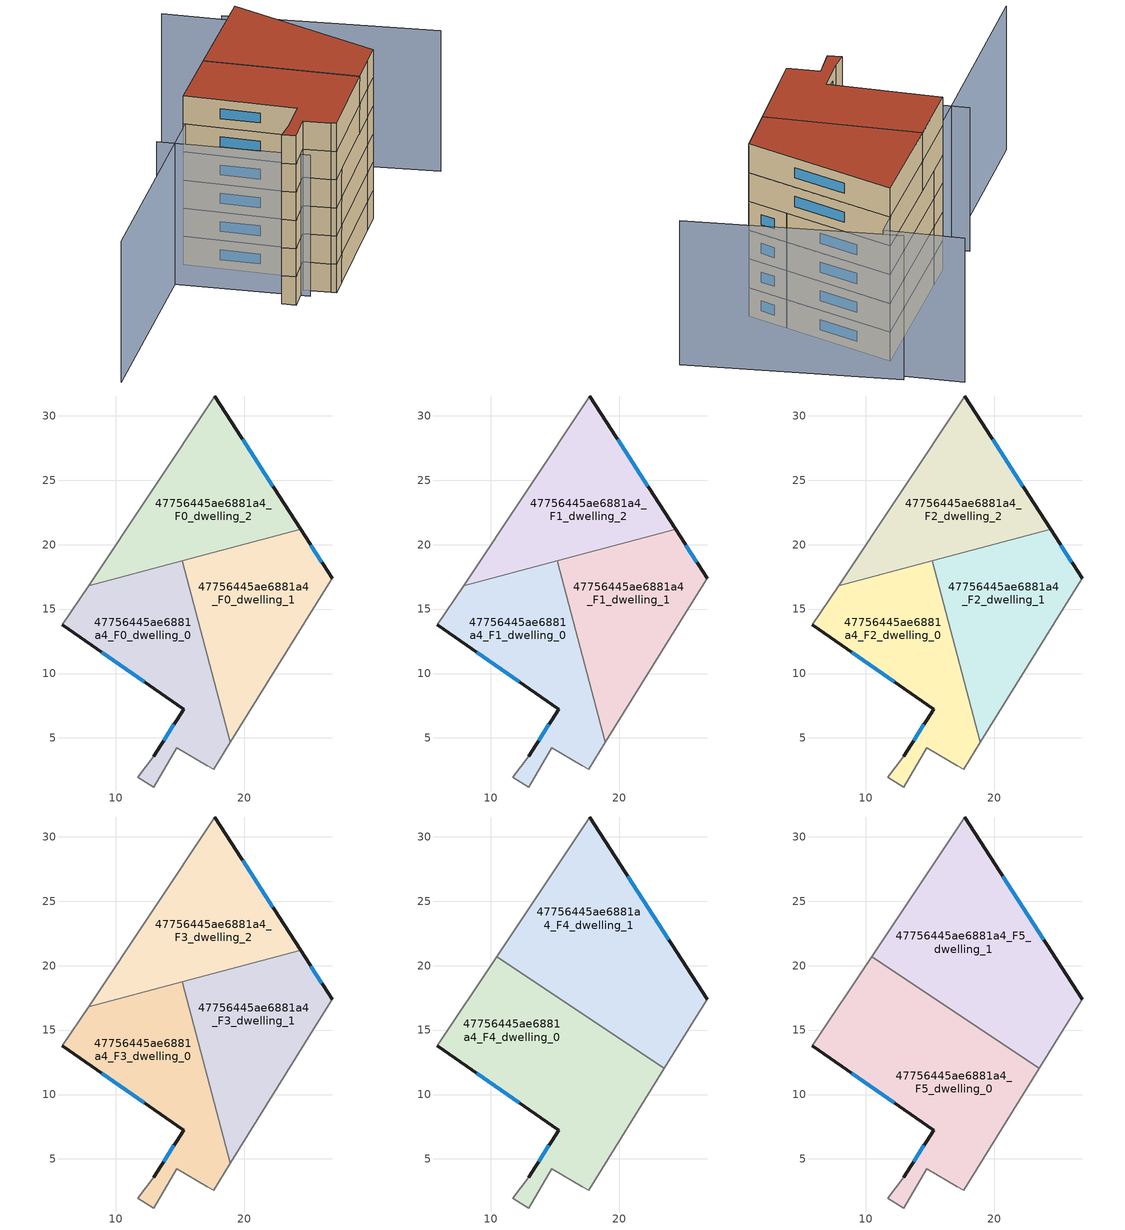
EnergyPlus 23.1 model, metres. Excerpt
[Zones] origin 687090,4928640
47756445ae6881a4_F0_dwelling_0
 floor ground (EU_floor_Construction): 15.16,18.74 18.9,4.66 17.61,2.58 17.13,2.83 14.73,4.24 12.95,1.2 11.7,1.94 12.97,3.59 15.27,7.25 5.88,13.77 7.91,16.81 z0
 wall outside (EU_wall_Construction): 5.88,13.77 15.27,7.25 12.97,3.59 z0:3
 wall adiabatic (EU_wall_Construction): 12.97,3.59 11.7,1.94 12.95,1.2 14.73,4.24 17.13,2.83 17.61,2.58 18.9,4.66 / 7.91,16.81 5.88,13.77 z0:3
 wall to 47756445ae6881a4_F0_dwelling_1 (EU_wall_Construction): 18.9,4.66 15.16,18.74 z0:3
 wall to 47756445ae6881a4_F0_dwelling_2 (EU_wall_Construction): 15.16,18.74 7.91,16.81 z0:3
 window (EU_Window_Construction): 14.53,6.06 13.72,4.78 / 8.94,11.65 12.22,9.37 z0.98:2.02
47756445ae6881a4_F0_dwelling_1
 floor ground (EU_floor_Construction): 24.36,21.18 26.79,17.41 25.36,15.11 18.9,4.66 15.16,18.74 z0
 wall outside (EU_wall_Construction): 26.79,17.41 24.36,21.18 z0:3
 wall adiabatic (EU_wall_Construction): 18.9,4.66 25.36,15.11 26.79,17.41 z0:3
 wall to 47756445ae6881a4_F0_dwelling_2 (EU_wall_Construction): 24.36,21.18 15.16,18.74 z0:3
 window (EU_Window_Construction): 26,18.63 25.15,19.95 z0.98:2.02
47756445ae6881a4_F0_dwelling_2
 floor ground (EU_floor_Construction): 17.7,31.53 24.36,21.18 7.91,16.81 z0
 wall outside (EU_wall_Construction): 24.36,21.18 17.7,31.53 z0:3
 wall adiabatic (EU_wall_Construction): 17.7,31.53 7.91,16.81 z0:3
 window (EU_Window_Construction): 22.2,24.55 19.87,28.16 z0.98:2.02
47756445ae6881a4_F1_dwelling_0
 floor to 47756445ae6881a4_F0_dwelling_0 (EU_floor_Construction): 15.16,18.74 18.9,4.66 17.61,2.58 17.13,2.83 14.73,4.24 12.95,1.2 11.7,1.94 12.97,3.59 15.27,7.25 5.88,13.77 7.91,16.81 z3
 wall outside (EU_wall_Construction): 5.88,13.77 15.27,7.25 12.97,3.59 z3:6
 wall adiabatic (EU_wall_Construction): 12.97,3.59 11.7,1.94 12.95,1.2 14.73,4.24 17.13,2.83 17.61,2.58 18.9,4.66 / 7.91,16.81 5.88,13.77 z3:6
 wall to 47756445ae6881a4_F1_dwelling_1 (EU_wall_Construction): 18.9,4.66 15.16,18.74 z3:6
 wall to 47756445ae6881a4_F1_dwelling_2 (EU_wall_Construction): 15.16,18.74 7.91,16.81 z3:6
 window (EU_Window_Construction): 14.53,6.06 13.72,4.78 / 8.94,11.65 12.22,9.37 z3.98:5.02
47756445ae6881a4_F1_dwelling_1
 floor to 47756445ae6881a4_F0_dwelling_1 (EU_floor_Construction): 24.36,21.18 26.79,17.41 25.36,15.11 18.9,4.66 15.16,18.74 z3
 wall outside (EU_wall_Construction): 26.79,17.41 24.36,21.18 z3:6
 wall adiabatic (EU_wall_Construction): 18.9,4.66 25.36,15.11 26.79,17.41 z3:6
 wall to 47756445ae6881a4_F1_dwelling_2 (EU_wall_Construction): 24.36,21.18 15.16,18.74 z3:6
 window (EU_Window_Construction): 26,18.63 25.15,19.95 z3.98:5.02
47756445ae6881a4_F1_dwelling_2
 floor to 47756445ae6881a4_F0_dwelling_2 (EU_floor_Construction): 17.7,31.53 24.36,21.18 7.91,16.81 z3
 wall outside (EU_wall_Construction): 24.36,21.18 17.7,31.53 z3:6
 wall adiabatic (EU_wall_Construction): 17.7,31.53 7.91,16.81 z3:6
 window (EU_Window_Construction): 22.2,24.55 19.87,28.16 z3.98:5.02
47756445ae6881a4_F2_dwelling_0
 floor to 47756445ae6881a4_F1_dwelling_0 (EU_floor_Construction): 15.16,18.74 18.9,4.66 17.61,2.58 17.13,2.83 14.73,4.24 12.95,1.2 11.7,1.94 12.97,3.59 15.27,7.25 5.88,13.77 7.91,16.81 z6
 wall outside (EU_wall_Construction): 5.88,13.77 15.27,7.25 12.97,3.59 z6:9
 wall adiabatic (EU_wall_Construction): 12.97,3.59 11.7,1.94 12.95,1.2 14.73,4.24 17.13,2.83 17.61,2.58 18.9,4.66 / 7.91,16.81 5.88,13.77 z6:9
 wall to 47756445ae6881a4_F2_dwelling_1 (EU_wall_Construction): 18.9,4.66 15.16,18.74 z6:9
 wall to 47756445ae6881a4_F2_dwelling_2 (EU_wall_Construction): 15.16,18.74 7.91,16.81 z6:9
 window (EU_Window_Construction): 14.53,6.06 13.72,4.78 / 8.94,11.65 12.22,9.37 z6.98:8.02
47756445ae6881a4_F2_dwelling_1
 floor to 47756445ae6881a4_F1_dwelling_1 (EU_floor_Construction): 24.36,21.18 26.79,17.41 25.36,15.11 18.9,4.66 15.16,18.74 z6
 wall outside (EU_wall_Construction): 26.79,17.41 24.36,21.18 z6:9
 wall adiabatic (EU_wall_Construction): 18.9,4.66 25.36,15.11 26.79,17.41 z6:9
 wall to 47756445ae6881a4_F2_dwelling_2 (EU_wall_Construction): 24.36,21.18 15.16,18.74 z6:9
 window (EU_Window_Construction): 26,18.63 25.15,19.95 z6.98:8.02
47756445ae6881a4_F2_dwelling_2
 floor to 47756445ae6881a4_F1_dwelling_2 (EU_floor_Construction): 17.7,31.53 24.36,21.18 7.91,16.81 z6
 wall outside (EU_wall_Construction): 24.36,21.18 17.7,31.53 z6:9
 wall adiabatic (EU_wall_Construction): 17.7,31.53 7.91,16.81 z6:9
 window (EU_Window_Construction): 22.2,24.55 19.87,28.16 z6.98:8.02
47756445ae6881a4_F3_dwelling_0
 floor to 47756445ae6881a4_F2_dwelling_0 (EU_floor_Construction): 15.16,18.74 18.9,4.66 17.61,2.58 17.13,2.83 14.73,4.24 12.95,1.2 11.7,1.94 12.97,3.59 15.27,7.25 5.88,13.77 7.91,16.81 z9
 wall outside (EU_wall_Construction): 5.88,13.77 15.27,7.25 12.97,3.59 z9:12
 wall adiabatic (EU_wall_Construction): 12.97,3.59 11.7,1.94 12.95,1.2 14.73,4.24 17.13,2.83 17.61,2.58 18.9,4.66 / 7.91,16.81 5.88,13.77 z9:12
 wall to 47756445ae6881a4_F3_dwelling_1 (EU_wall_Construction): 18.9,4.66 15.16,18.74 z9:12
 wall to 47756445ae6881a4_F3_dwelling_2 (EU_wall_Construction): 15.16,18.74 7.91,16.81 z9:12
 window (EU_Window_Construction): 14.53,6.06 13.72,4.78 / 8.94,11.65 12.22,9.37 z9.98:11.02
47756445ae6881a4_F3_dwelling_1
 floor to 47756445ae6881a4_F2_dwelling_1 (EU_floor_Construction): 24.36,21.18 26.79,17.41 25.36,15.11 18.9,4.66 15.16,18.74 z9
 wall outside (EU_wall_Construction): 26.79,17.41 24.36,21.18 z9:12
 wall adiabatic (EU_wall_Construction): 18.9,4.66 25.36,15.11 26.79,17.41 z9:12
 wall to 47756445ae6881a4_F3_dwelling_2 (EU_wall_Construction): 24.36,21.18 15.16,18.74 z9:12
 window (EU_Window_Construction): 26,18.63 25.15,19.95 z9.98:11.02
47756445ae6881a4_F3_dwelling_2
 floor to 47756445ae6881a4_F2_dwelling_2 (EU_floor_Construction): 17.7,31.53 24.36,21.18 7.91,16.81 z9
 wall outside (EU_wall_Construction): 24.36,21.18 17.7,31.53 z9:12
 wall adiabatic (EU_wall_Construction): 17.7,31.53 7.91,16.81 z9:12
 window (EU_Window_Construction): 22.2,24.55 19.87,28.16 z9.98:11.02
47756445ae6881a4_F4_dwelling_0
 floor to 47756445ae6881a4_F3_dwelling_0 (EU_floor_Construction): 15.54,17.31 18.9,4.66 17.61,2.58 17.13,2.83 14.73,4.24 12.95,1.2 11.7,1.94 12.97,3.59 15.27,7.25 5.88,13.77 7.91,16.81 13.9,18.4 z12
 floor to 47756445ae6881a4_F3_dwelling_1 (EU_floor_Construction): 23.47,12.04 18.9,4.66 15.54,17.31 z12
 floor to 47756445ae6881a4_F3_dwelling_2 (EU_floor_Construction): 13.9,18.4 7.91,16.81 10.48,20.68 z12
 wall outside (EU_wall_Construction): 5.88,13.77 15.27,7.25 12.97,3.59 z12:15
 wall adiabatic (EU_wall_Construction): 12.97,3.59 11.7,1.94 12.95,1.2 14.73,4.24 17.13,2.83 17.61,2.58 23.47,12.04 / 10.48,20.68 5.88,13.77 z12:15
 wall to 47756445ae6881a4_F4_dwelling_1 (EU_wall_Construction): 23.47,12.04 10.48,20.68 z12:15
 window (EU_Window_Construction): 14.53,6.06 13.72,4.78 / 8.94,11.65 12.22,9.37 z12.98:14.02
47756445ae6881a4_F4_dwelling_1
 floor to 47756445ae6881a4_F3_dwelling_1 (EU_floor_Construction): 24.36,21.18 26.79,17.41 25.36,15.11 23.47,12.04 15.54,17.31 15.16,18.74 z12
 floor to 47756445ae6881a4_F3_dwelling_2 (EU_floor_Construction): 17.7,31.53 24.36,21.18 13.9,18.4 10.48,20.68 z12
 floor to 47756445ae6881a4_F3_dwelling_0 (EU_floor_Construction): 15.16,18.74 15.54,17.31 13.9,18.4 z12
 wall outside (EU_wall_Construction): 26.79,17.41 17.7,31.53 z12:15
 wall adiabatic (EU_wall_Construction): 23.47,12.04 25.36,15.11 26.79,17.41 / 17.7,31.53 10.48,20.68 z12:15
 window (EU_Window_Construction): 23.84,22 20.66,26.94 z12.98:14.02
47756445ae6881a4_F5_dwelling_0
 floor to 47756445ae6881a4_F4_dwelling_0 (EU_floor_Construction): 23.47,12.04 17.61,2.58 17.13,2.83 14.73,4.24 12.95,1.2 11.7,1.94 12.97,3.59 15.27,7.25 5.88,13.77 10.48,20.68 z15
 wall outside (EU_wall_Construction): 5.88,13.77 15.27,7.25 12.97,3.59 z15:18
 wall adiabatic (EU_wall_Construction): 12.97,3.59 11.7,1.94 12.95,1.2 14.73,4.24 17.13,2.83 17.61,2.58 23.47,12.04 / 10.48,20.68 5.88,13.77 z15:18
 wall to 47756445ae6881a4_F5_dwelling_1 (EU_wall_Construction): 23.47,12.04 10.48,20.68 z15:18
 window (EU_Window_Construction): 14.53,6.06 13.72,4.78 / 8.94,11.65 12.22,9.37 z15.98:17.02
 roof outside (EU_roof_Construction): 17.61,2.58 23.47,12.04 10.48,20.68 5.88,13.77 15.27,7.25 12.97,3.59 11.7,1.94 12.95,1.2 14.73,4.24 17.13,2.83 z18
47756445ae6881a4_F5_dwelling_1
 floor to 47756445ae6881a4_F4_dwelling_1 (EU_floor_Construction): 17.7,31.53 26.79,17.41 25.36,15.11 23.47,12.04 10.48,20.68 z15
 wall outside (EU_wall_Construction): 26.79,17.41 17.7,31.53 z15:18
 wall adiabatic (EU_wall_Construction): 23.47,12.04 25.36,15.11 26.79,17.41 / 17.7,31.53 10.48,20.68 z15:18
 window (EU_Window_Construction): 23.84,22 20.66,26.94 z15.98:17.02
 roof outside (EU_roof_Construction): 23.47,12.04 25.36,15.11 26.79,17.41 17.7,31.53 10.48,20.68 z18
shading: 2.08,10.73 14.9,2.63 / 12.71,38.41 19.36,34.09 / 19.36,34.09 -9.1,-9.7 / 36.72,25.46 17.97,35.92 z0:15
[Building]
EU S2 Campaign: North Axis=0; Terrain=City; Solar Distribution=FullExterior
[Site:Location]
Bologna: Latitude=44.5; Longitude=11.25; Time Zone=1; Elevation=37
[SizingPeriod:WeatherFileDays]
AnnualSizingPeriod: Begin Month=1; Begin Day of Month=1; End Month=12; End Day of Month=31; Day of Week for Start Day=Monday; Use Weather File Daylight Saving Period=No; Use Weather File Rain and Snow Indicators=No
[MATERIAL]
EU_InternalMass_Material: Roughness=MediumRough; Thickness=0.1; Conductivity=1; Density=1800; Specific Heat=900; Thermal Absorptance=0.9; Solar Absorptance=0.7; Visible Absorptance=0.7
[MATERIAL:NOMASS] Roughness=MediumRough; Thermal Absorptance=0.9; Solar Absorptance=0.7; Visible Absorptance=0.7
Name | Thermal Resistance
EU_wall_NoMass | 0.905828
EU_roof_NoMass | 0.37593
EU_floor_NoMass | 0.67114
[WINDOWMATERIAL:SIMPLEGLAZINGSYSTEM]
EU_Window_SimpleGlazing: UFactor=4.52486; Solar Heat Gain Coefficient=0.85; Visible Transmittance=0.85
[CONSTRUCTION]
EU_wall_Construction: EU_wall_NoMass
EU_roof_Construction: EU_roof_NoMass
EU_floor_Construction: EU_floor_NoMass
EU_InternalMass_Construction: EU_InternalMass_Material
EU_Window_Construction: EU_Window_SimpleGlazing
[ZONE] Type=1; Multiplier=1; Ceiling Height=autocalculate; Floor Area=autocalculate; Part of Total Floor Area=Yes
Name | Volume
47756445ae6881a4_F0_dwelling_0; 47756445ae6881a4_F1_dwelling_0; 47756445ae6881a4_F2_dwelling_0; 47756445ae6881a4_F3_dwelling_0 | 299.102
47756445ae6881a4_F4_dwelling_0; 47756445ae6881a4_F5_dwelling_0 | 448.673
47756445ae6881a4_F0_dwelling_1; 47756445ae6881a4_F1_dwelling_1; 47756445ae6881a4_F2_dwelling_1; 47756445ae6881a4_F3_dwelling_1 | 299.109
47756445ae6881a4_F4_dwelling_1; 47756445ae6881a4_F5_dwelling_1 | 448.685
47756445ae6881a4_F0_dwelling_2; 47756445ae6881a4_F1_dwelling_2; 47756445ae6881a4_F2_dwelling_2; 47756445ae6881a4_F3_dwelling_2 | 299.123
[INTERNALMASS] Construction=EU_InternalMass_Construction
Name | Zone or ZoneList | Surface Area
47756445ae6881a4_F0_dwelling_0_EU_InternalMass | 47756445ae6881a4_F0_dwelling_0 | 99.701
47756445ae6881a4_F0_dwelling_1_EU_InternalMass | 47756445ae6881a4_F0_dwelling_1 | 99.7025
47756445ae6881a4_F0_dwelling_2_EU_InternalMass | 47756445ae6881a4_F0_dwelling_2 | 99.7078
47756445ae6881a4_F1_dwelling_0_EU_InternalMass | 47756445ae6881a4_F1_dwelling_0 | 99.701
47756445ae6881a4_F1_dwelling_1_EU_InternalMass | 47756445ae6881a4_F1_dwelling_1 | 99.7025
47756445ae6881a4_F1_dwelling_2_EU_InternalMass | 47756445ae6881a4_F1_dwelling_2 | 99.7078
47756445ae6881a4_F2_dwelling_0_EU_InternalMass | 47756445ae6881a4_F2_dwelling_0 | 99.701
47756445ae6881a4_F2_dwelling_1_EU_InternalMass | 47756445ae6881a4_F2_dwelling_1 | 99.7025
47756445ae6881a4_F2_dwelling_2_EU_InternalMass | 47756445ae6881a4_F2_dwelling_2 | 99.7078
47756445ae6881a4_F3_dwelling_0_EU_InternalMass | 47756445ae6881a4_F3_dwelling_0 | 99.701
47756445ae6881a4_F3_dwelling_1_EU_InternalMass | 47756445ae6881a4_F3_dwelling_1 | 99.7025
47756445ae6881a4_F3_dwelling_2_EU_InternalMass | 47756445ae6881a4_F3_dwelling_2 | 99.7078
47756445ae6881a4_F4_dwelling_0_EU_InternalMass | 47756445ae6881a4_F4_dwelling_0 | 149.557
47756445ae6881a4_F4_dwelling_1_EU_InternalMass | 47756445ae6881a4_F4_dwelling_1 | 149.561
47756445ae6881a4_F5_dwelling_0_EU_InternalMass | 47756445ae6881a4_F5_dwelling_0 | 149.557
47756445ae6881a4_F5_dwelling_1_EU_InternalMass | 47756445ae6881a4_F5_dwelling_1 | 149.561
[OTHEREQUIPMENT] Fuel Type=Electricity; Design Level Calculation Method=Watts/Area; Power per Zone Floor Area=1; Fraction Latent=0; Fraction Radiant=0; Fraction Lost=0; Carbon Dioxide Generation Rate=0; EndUse Subcategory=EU_Step8_InternalGains
Name | Zone or ZoneList or Space or SpaceList | Schedule
EU_Step8_InternalGain_47756445ae6881a4_F0_dwelling_0_f000 | 47756445ae6881a4_F0_dwelling_0 | EU_Step8_GainSchedule_47756445ae6881a4_F0_dwelling_0_f000
EU_Step8_InternalGain_47756445ae6881a4_F0_dwelling_1_f000 | 47756445ae6881a4_F0_dwelling_1 | EU_Step8_GainSchedule_47756445ae6881a4_F0_dwelling_1_f000
EU_Step8_InternalGain_47756445ae6881a4_F0_dwelling_2_f000 | 47756445ae6881a4_F0_dwelling_2 | EU_Step8_GainSchedule_47756445ae6881a4_F0_dwelling_2_f000
EU_Step8_InternalGain_47756445ae6881a4_F1_dwelling_0_f000 | 47756445ae6881a4_F1_dwelling_0 | EU_Step8_GainSchedule_47756445ae6881a4_F1_dwelling_0_f000
EU_Step8_InternalGain_47756445ae6881a4_F1_dwelling_1_f000 | 47756445ae6881a4_F1_dwelling_1 | EU_Step8_GainSchedule_47756445ae6881a4_F1_dwelling_1_f000
EU_Step8_InternalGain_47756445ae6881a4_F1_dwelling_2_f000 | 47756445ae6881a4_F1_dwelling_2 | EU_Step8_GainSchedule_47756445ae6881a4_F1_dwelling_2_f000
EU_Step8_InternalGain_47756445ae6881a4_F2_dwelling_0_f000 | 47756445ae6881a4_F2_dwelling_0 | EU_Step8_GainSchedule_47756445ae6881a4_F2_dwelling_0_f000
EU_Step8_InternalGain_47756445ae6881a4_F2_dwelling_1_f000 | 47756445ae6881a4_F2_dwelling_1 | EU_Step8_GainSchedule_47756445ae6881a4_F2_dwelling_1_f000
EU_Step8_InternalGain_47756445ae6881a4_F2_dwelling_2_f000 | 47756445ae6881a4_F2_dwelling_2 | EU_Step8_GainSchedule_47756445ae6881a4_F2_dwelling_2_f000
EU_Step8_InternalGain_47756445ae6881a4_F3_dwelling_0_f000 | 47756445ae6881a4_F3_dwelling_0 | EU_Step8_GainSchedule_47756445ae6881a4_F3_dwelling_0_f000
EU_Step8_InternalGain_47756445ae6881a4_F3_dwelling_1_f000 | 47756445ae6881a4_F3_dwelling_1 | EU_Step8_GainSchedule_47756445ae6881a4_F3_dwelling_1_f000
EU_Step8_InternalGain_47756445ae6881a4_F3_dwelling_2_f000 | 47756445ae6881a4_F3_dwelling_2 | EU_Step8_GainSchedule_47756445ae6881a4_F3_dwelling_2_f000
EU_Step8_InternalGain_47756445ae6881a4_F4_dwelling_0_f000 | 47756445ae6881a4_F4_dwelling_0 | EU_Step8_GainSchedule_47756445ae6881a4_F4_dwelling_0_f000
EU_Step8_InternalGain_47756445ae6881a4_F4_dwelling_1_f000 | 47756445ae6881a4_F4_dwelling_1 | EU_Step8_GainSchedule_47756445ae6881a4_F4_dwelling_1_f000
EU_Step8_InternalGain_47756445ae6881a4_F5_dwelling_0_f000 | 47756445ae6881a4_F5_dwelling_0 | EU_Step8_GainSchedule_47756445ae6881a4_F5_dwelling_0_f000
EU_Step8_InternalGain_47756445ae6881a4_F5_dwelling_1_f000 | 47756445ae6881a4_F5_dwelling_1 | EU_Step8_GainSchedule_47756445ae6881a4_F5_dwelling_1_f000
[ZONEVENTILATION:DESIGNFLOWRATE] Schedule=EU_AlwaysOn; Design Flow Rate Calculation Method=AirChanges/Hour; Air Changes per Hour=0.73129; Ventilation Type=Natural; Fan Pressure Rise=0; Fan Total Efficiency=1; Constant Term Coefficient=1; Temperature Term Coefficient=0; Velocity Term Coefficient=0; Velocity Squared Term Coefficient=0; Minimum Indoor Temperature=-100; Maximum Indoor Temperature=100; Delta Temperature=-100; Minimum Outdoor Temperature=-100; Maximum Outdoor Temperature=100; Maximum Wind Speed=40
Name | Zone or ZoneList or Space or SpaceList
EU_ConstantAir_47756445ae6881a4_F0_dwelling_0 | 47756445ae6881a4_F0_dwelling_0
EU_ConstantAir_47756445ae6881a4_F0_dwelling_1 | 47756445ae6881a4_F0_dwelling_1
EU_ConstantAir_47756445ae6881a4_F0_dwelling_2 | 47756445ae6881a4_F0_dwelling_2
EU_ConstantAir_47756445ae6881a4_F1_dwelling_0 | 47756445ae6881a4_F1_dwelling_0
EU_ConstantAir_47756445ae6881a4_F1_dwelling_1 | 47756445ae6881a4_F1_dwelling_1
EU_ConstantAir_47756445ae6881a4_F1_dwelling_2 | 47756445ae6881a4_F1_dwelling_2
EU_ConstantAir_47756445ae6881a4_F2_dwelling_0 | 47756445ae6881a4_F2_dwelling_0
EU_ConstantAir_47756445ae6881a4_F2_dwelling_1 | 47756445ae6881a4_F2_dwelling_1
EU_ConstantAir_47756445ae6881a4_F2_dwelling_2 | 47756445ae6881a4_F2_dwelling_2
EU_ConstantAir_47756445ae6881a4_F3_dwelling_0 | 47756445ae6881a4_F3_dwelling_0
EU_ConstantAir_47756445ae6881a4_F3_dwelling_1 | 47756445ae6881a4_F3_dwelling_1
EU_ConstantAir_47756445ae6881a4_F3_dwelling_2 | 47756445ae6881a4_F3_dwelling_2
EU_ConstantAir_47756445ae6881a4_F4_dwelling_0 | 47756445ae6881a4_F4_dwelling_0
EU_ConstantAir_47756445ae6881a4_F4_dwelling_1 | 47756445ae6881a4_F4_dwelling_1
EU_ConstantAir_47756445ae6881a4_F5_dwelling_0 | 47756445ae6881a4_F5_dwelling_0
EU_ConstantAir_47756445ae6881a4_F5_dwelling_1 | 47756445ae6881a4_F5_dwelling_1
[HVACTEMPLATE:THERMOSTAT] Constant Heating Setpoint=20; Constant Cooling Setpoint=50
EU_HeatOnly_47756445ae6881a4_F0_dwelling_0; EU_HeatOnly_47756445ae6881a4_F0_dwelling_1; EU_HeatOnly_47756445ae6881a4_F0_dwelling_2; EU_HeatOnly_47756445ae6881a4_F1_dwelling_0; EU_HeatOnly_47756445ae6881a4_F1_dwelling_1; EU_HeatOnly_47756445ae6881a4_F1_dwelling_2; EU_HeatOnly_47756445ae6881a4_F2_dwelling_0; EU_HeatOnly_47756445ae6881a4_F2_dwelling_1; EU_HeatOnly_47756445ae6881a4_F2_dwelling_2; EU_HeatOnly_47756445ae6881a4_F3_dwelling_0; EU_HeatOnly_47756445ae6881a4_F3_dwelling_1; EU_HeatOnly_47756445ae6881a4_F3_dwelling_2; EU_HeatOnly_47756445ae6881a4_F4_dwelling_0; EU_HeatOnly_47756445ae6881a4_F4_dwelling_1; EU_HeatOnly_47756445ae6881a4_F5_dwelling_0; EU_HeatOnly_47756445ae6881a4_F5_dwelling_1
[HVACTEMPLATE:ZONE:IDEALLOADSAIRSYSTEM] System Availability Schedule=EU_AlwaysOn; Maximum Heating Supply Air Temperature=50; Minimum Cooling Supply Air Temperature=13; Maximum Heating Supply Air Humidity Ratio=0.0156; Minimum Cooling Supply Air Humidity Ratio=0.0077; Heating Limit=NoLimit; Cooling Limit=NoLimit; Heating Availability Schedule=EU_AlwaysOn; Cooling Availability Schedule=EU_CoolingOff; Dehumidification Control Type=ConstantSensibleHeatRatio; Cooling Sensible Heat Ratio=0.7; Dehumidification Setpoint=60; Humidification Control Type=None; Humidification Setpoint=30; Outdoor Air Method=None; Outdoor Air Flow Rate per Person=0.00944; Outdoor Air Flow Rate per Zone Floor Area=0; Outdoor Air Flow Rate per Zone=0; Demand Controlled Ventilation Type=None; Outdoor Air Economizer Type=NoEconomizer; Heat Recovery Type=None; Sensible Heat Recovery Effectiveness=0.7; Latent Heat Recovery Effectiveness=0.65
Name | Template Thermostat
47756445ae6881a4_F0_dwelling_0 | EU_HeatOnly_47756445ae6881a4_F0_dwelling_0
47756445ae6881a4_F0_dwelling_1 | EU_HeatOnly_47756445ae6881a4_F0_dwelling_1
47756445ae6881a4_F0_dwelling_2 | EU_HeatOnly_47756445ae6881a4_F0_dwelling_2
47756445ae6881a4_F1_dwelling_0 | EU_HeatOnly_47756445ae6881a4_F1_dwelling_0
47756445ae6881a4_F1_dwelling_1 | EU_HeatOnly_47756445ae6881a4_F1_dwelling_1
47756445ae6881a4_F1_dwelling_2 | EU_HeatOnly_47756445ae6881a4_F1_dwelling_2
47756445ae6881a4_F2_dwelling_0 | EU_HeatOnly_47756445ae6881a4_F2_dwelling_0
47756445ae6881a4_F2_dwelling_1 | EU_HeatOnly_47756445ae6881a4_F2_dwelling_1
47756445ae6881a4_F2_dwelling_2 | EU_HeatOnly_47756445ae6881a4_F2_dwelling_2
47756445ae6881a4_F3_dwelling_0 | EU_HeatOnly_47756445ae6881a4_F3_dwelling_0
47756445ae6881a4_F3_dwelling_1 | EU_HeatOnly_47756445ae6881a4_F3_dwelling_1
47756445ae6881a4_F3_dwelling_2 | EU_HeatOnly_47756445ae6881a4_F3_dwelling_2
47756445ae6881a4_F4_dwelling_0 | EU_HeatOnly_47756445ae6881a4_F4_dwelling_0
47756445ae6881a4_F4_dwelling_1 | EU_HeatOnly_47756445ae6881a4_F4_dwelling_1
47756445ae6881a4_F5_dwelling_0 | EU_HeatOnly_47756445ae6881a4_F5_dwelling_0
47756445ae6881a4_F5_dwelling_1 | EU_HeatOnly_47756445ae6881a4_F5_dwelling_1
[SIZING:ZONE] Zone Cooling Design Supply Air Temperature Input Method=SupplyAirTemperature; Zone Cooling Design Supply Air Temperature=13; Zone Heating Design Supply Air Temperature Input Method=SupplyAirTemperature; Zone Heating Design Supply Air Temperature=50; Zone Cooling Design Supply Air Humidity Ratio=0.008; Zone Heating Design Supply Air Humidity Ratio=0.008; Cooling Design Air Flow Method=DesignDay; Cooling Design Air Flow Rate=0; Cooling Minimum Air Flow per Zone Floor Area=0.000762; Cooling Minimum Air Flow=0; Cooling Minimum Air Flow Fraction=0.2; Heating Design Air Flow Method=DesignDay; Heating Design Air Flow Rate=0; Heating Maximum Air Flow per Zone Floor Area=0.002032; Heating Maximum Air Flow=0.141576; Heating Maximum Air Flow Fraction=0.3; Account for Dedicated Outdoor Air System=No; Dedicated Outdoor Air System Control Strategy=NeutralSupplyAir; Dedicated Outdoor Air Low Setpoint Temperature for Design=autosize; Dedicated Outdoor Air High Setpoint Temperature for Design=autosize; Zone Load Sizing Method=Sensible Load Only No Latent Load; Zone Latent Cooling Design Supply Air Humidity Ratio Input Method=HumidityRatioDifference; Zone Cooling Design Supply Air Humidity Ratio Difference=0.005; Zone Latent Heating Design Supply Air Humidity Ratio Input Method=HumidityRatioDifference; Zone Humidification Design Supply Air Humidity Ratio Difference=0.005
47756445ae6881a4_F0_dwelling_0; 47756445ae6881a4_F0_dwelling_1; 47756445ae6881a4_F0_dwelling_2; 47756445ae6881a4_F1_dwelling_0; 47756445ae6881a4_F1_dwelling_1; 47756445ae6881a4_F1_dwelling_2; 47756445ae6881a4_F2_dwelling_0; 47756445ae6881a4_F2_dwelling_1; 47756445ae6881a4_F2_dwelling_2; 47756445ae6881a4_F3_dwelling_0; 47756445ae6881a4_F3_dwelling_1; 47756445ae6881a4_F3_dwelling_2; 47756445ae6881a4_F4_dwelling_0; 47756445ae6881a4_F4_dwelling_1; 47756445ae6881a4_F5_dwelling_0; 47756445ae6881a4_F5_dwelling_1
[SCHEDULE:CONSTANT]
Name | Hourly Value
EU_AlwaysOn | 1
EU_CoolingOff | 0
[SCHEDULE:FILE] Column Number=1; Rows to Skip at Top=0; Number of Hours of Data=8760; Column Separator=Comma; Interpolate to Timestep=No; Minutes per Item=60; Adjust Schedule for Daylight Savings=Yes
Name | File
EU_Step8_GainSchedule_47756445ae6881a4_F0_dwelling_0_f000 | ../../schedules/47756445ae6881a4/47756445ae6881a4_F0_dwelling_0_f000_gain.csv
EU_Step8_GainSchedule_47756445ae6881a4_F0_dwelling_1_f000 | ../../schedules/47756445ae6881a4/47756445ae6881a4_F0_dwelling_1_f000_gain.csv
EU_Step8_GainSchedule_47756445ae6881a4_F0_dwelling_2_f000 | ../../schedules/47756445ae6881a4/47756445ae6881a4_F0_dwelling_2_f000_gain.csv
EU_Step8_GainSchedule_47756445ae6881a4_F1_dwelling_0_f000 | ../../schedules/47756445ae6881a4/47756445ae6881a4_F1_dwelling_0_f000_gain.csv
EU_Step8_GainSchedule_47756445ae6881a4_F1_dwelling_1_f000 | ../../schedules/47756445ae6881a4/47756445ae6881a4_F1_dwelling_1_f000_gain.csv
EU_Step8_GainSchedule_47756445ae6881a4_F1_dwelling_2_f000 | ../../schedules/47756445ae6881a4/47756445ae6881a4_F1_dwelling_2_f000_gain.csv
EU_Step8_GainSchedule_47756445ae6881a4_F2_dwelling_0_f000 | ../../schedules/47756445ae6881a4/47756445ae6881a4_F2_dwelling_0_f000_gain.csv
EU_Step8_GainSchedule_47756445ae6881a4_F2_dwelling_1_f000 | ../../schedules/47756445ae6881a4/47756445ae6881a4_F2_dwelling_1_f000_gain.csv
EU_Step8_GainSchedule_47756445ae6881a4_F2_dwelling_2_f000 | ../../schedules/47756445ae6881a4/47756445ae6881a4_F2_dwelling_2_f000_gain.csv
EU_Step8_GainSchedule_47756445ae6881a4_F3_dwelling_0_f000 | ../../schedules/47756445ae6881a4/47756445ae6881a4_F3_dwelling_0_f000_gain.csv
EU_Step8_GainSchedule_47756445ae6881a4_F3_dwelling_1_f000 | ../../schedules/47756445ae6881a4/47756445ae6881a4_F3_dwelling_1_f000_gain.csv
EU_Step8_GainSchedule_47756445ae6881a4_F3_dwelling_2_f000 | ../../schedules/47756445ae6881a4/47756445ae6881a4_F3_dwelling_2_f000_gain.csv
EU_Step8_GainSchedule_47756445ae6881a4_F4_dwelling_0_f000 | ../../schedules/47756445ae6881a4/47756445ae6881a4_F4_dwelling_0_f000_gain.csv
EU_Step8_GainSchedule_47756445ae6881a4_F4_dwelling_1_f000 | ../../schedules/47756445ae6881a4/47756445ae6881a4_F4_dwelling_1_f000_gain.csv
EU_Step8_GainSchedule_47756445ae6881a4_F5_dwelling_0_f000 | ../../schedules/47756445ae6881a4/47756445ae6881a4_F5_dwelling_0_f000_gain.csv
EU_Step8_GainSchedule_47756445ae6881a4_F5_dwelling_1_f000 | ../../schedules/47756445ae6881a4/47756445ae6881a4_F5_dwelling_1_f000_gain.csv
